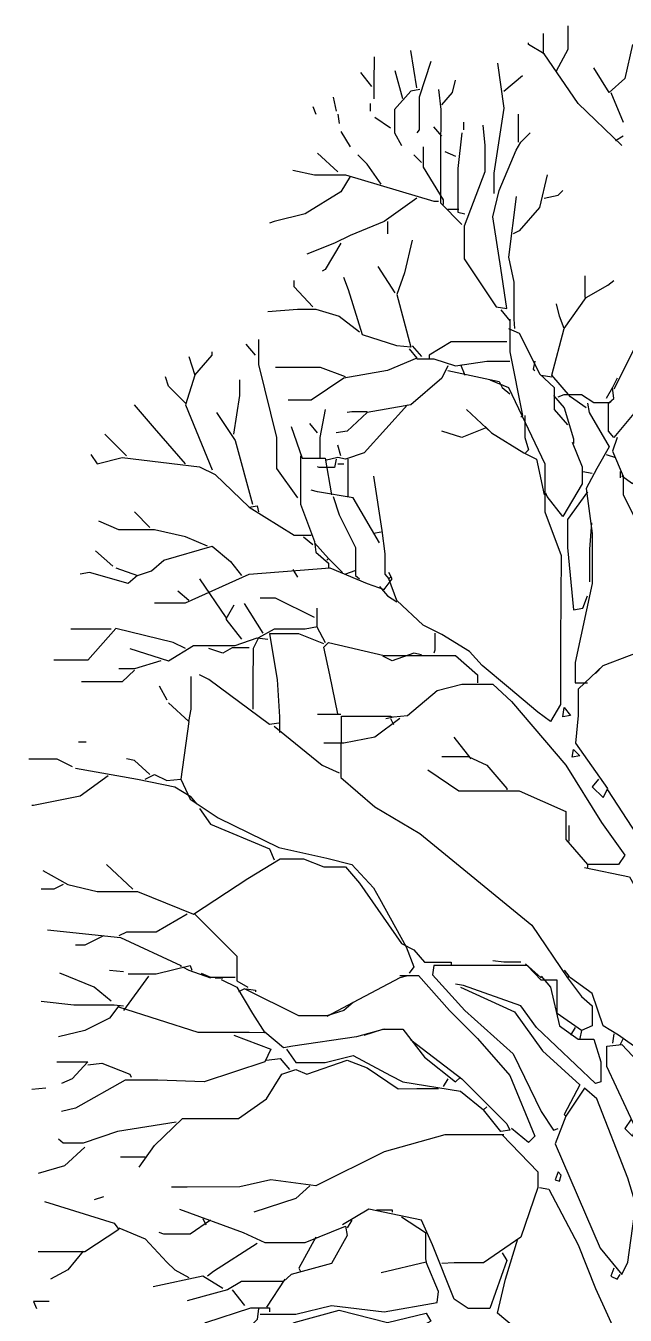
# Model space of a CAD drawing. Header units: metres. Extents: x -3.3 to 4.2, y -0.1 to 11.5.
# Drawn here: x -3.15 to 0.04, y 4.62 to 11.48 of the extents above; entities that cross this region are included whole.
import ezdxf

# ---------------------------------------------------------------- set-up
doc = ezdxf.new("R2010")
doc.units = ezdxf.units.M
doc.header["$LTSCALE"] = 0.2

msp = doc.modelspace()

# ---------------------------------------------------------------- linework, layer by layer
at = {"flags": 128}
for points in [[(-0.3264, 11.2398), (-0.2645, 11.3555), (-0.2645, 11.4795)], [(-0.3967, 11.3308), (-0.3967, 11.4382)], [(-1.0703, 11.1489), (-1.1033, 11.3473)], [(0.0207, 10.8431), (-0.2107, 11.0663), (-0.3926, 11.3308), (-0.4752, 11.3803), (-0.4752, 11.3886)], [(0.0785, 11.3803), (0.0372, 11.1985), (-0.0455, 11.1241), (-0.1281, 11.2564)], [(-1.2975, 11.3142), (-1.2996, 11.1737), (-1.2996, 11.0911)], [(-0.9959, 11.2894), (-1.0579, 11.0993), (-1.0579, 10.9258), (-1.0703, 10.9093)], [(-0.6405, 11.2812), (-0.6074, 11.0415), (-0.6612, 10.6944), (-0.6612, 10.5869)], [(-1.3099, 11.1572), (-1.3678, 11.2316)], [(-1.1447, 11.0911), (-1.186, 11.2398)], [(-0.938, 11.058), (-0.8802, 11.1241), (-0.8637, 11.1903)], [(-0.6074, 11.1324), (-0.5083, 11.215)], [(-1.0537, 11.1407), (-1.1033, 11.1324), (-1.1901, 11.0332), (-1.1901, 10.9093), (-1.1529, 10.8431)], [(-0.9546, 11.1407), (-0.9422, 11.0332), (-0.9442, 10.7936), (-0.9442, 10.5374), (-0.8306, 10.4216)], [(-0.0372, 11.1241), (0.0289, 10.9671)], [(-1.624, 11.0498), (-1.6075, 11.0084)], [(-1.5166, 11.0993), (-1.5, 11.025)], [(-1.3182, 11.0663), (-1.3182, 11.025)], [(-1.4918, 11.0084), (-1.4835, 10.9588)], [(-1.2108, 10.9341), (-1.2934, 10.9919)], [(-0.5289, 10.8597), (-0.5289, 11.0084)], [(-1.4752, 10.9175), (-1.4256, 10.8349)], [(-0.938, 10.8927), (-0.9793, 10.9423)], [(-0.8223, 10.9671), (-0.8223, 10.9258)], [(-0.719, 10.9506), (-0.7087, 10.8431), (-0.7087, 10.7026), (-0.8182, 10.4134), (-0.8182, 10.2398), (-0.6488, 9.9836), (-0.5909, 9.9754), (-0.624, 10.1902), (-0.6653, 10.463), (-0.6322, 10.6035), (-0.5413, 10.8183), (-0.5165, 10.8597), (-0.4669, 10.9093)], [(-0.8306, 10.9093), (-0.8513, 10.7192), (-0.8513, 10.4878), (-0.8141, 10.4795)], [(0.0289, 10.8927), (-0.0124, 10.8679)], [(-1.4918, 10.7026), (-1.5992, 10.8018)], [(-1.2603, 10.6365), (-1.3347, 10.744), (-1.3843, 10.7936)], [(-1.0455, 10.7522), (-1.0868, 10.7936)], [(-1.0372, 10.8349), (-1.0372, 10.7274), (-0.9298, 10.5539), (-0.9298, 10.5291)], [(-0.9215, 10.8101), (-0.8637, 10.7853)], [(-1.7314, 10.7109), (-1.6157, 10.6861), (-1.4504, 10.6861), (-0.9793, 10.5456), (-0.9546, 10.5456)], [(-1.4256, 10.6778), (-1.4752, 10.5952), (-1.6653, 10.4795), (-1.8306, 10.4382), (-1.8554, 10.4299)], [(-0.376, 10.6861), (-0.4174, 10.5126), (-0.5248, 10.3886), (-0.5579, 10.3721)], [(-0.5413, 10.5704), (-0.5826, 10.2481), (-0.5537, 10.1159), (-0.5537, 9.9175), (-0.5496, 9.8679)], [(-0.3926, 10.5621), (-0.3182, 10.5787), (-0.2934, 10.6035)], [(-1.0703, 10.5621), (-1.2438, 10.4382), (-1.4256, 10.3638), (-1.5083, 10.3225), (-1.6571, 10.2646)], [(-0.905, 10.5043), (-0.8471, 10.5043)], [(-1.2273, 10.4382), (-1.2273, 10.3721)], [(-1.4752, 10.3225), (-1.5579, 10.182), (-1.5744, 10.1737)], [(-1.095, 10.339), (-1.1364, 10.1654), (-1.1777, 10.0497), (-1.1033, 9.7687), (-1.1777, 9.777), (-1.3595, 9.8349), (-1.4339, 10.0745), (-1.4587, 10.1406)], [(-1.186, 10.058), (-1.2769, 10.1985)], [(-1.624, 9.9836), (-1.7232, 10.0911), (-1.7232, 10.1241)], [(-0.1694, 9.4464), (-0.2521, 9.5043), (-0.3512, 9.62), (-0.2851, 9.8679), (-0.1694, 10.0332), (-0.0537, 10.0993), (-0.0207, 10.1241)], [(-0.1735, 10.0332), (-0.1735, 10.1489)], [(-1.8637, 9.9588), (-1.7066, 9.9712), (-1.6075, 9.9712), (-1.4835, 9.934), (-1.3761, 9.8514)], [(-0.624, 9.9671), (-0.5744, 9.9092)], [(-0.2851, 9.8679), (-0.3099, 9.934), (-0.3264, 10.0002)], [(-0.5744, 9.9175), (-0.5744, 9.744), (-0.5083, 9.4051), (-0.5165, 9.3968)], [(-0.5826, 9.8679), (-0.5248, 9.8431), (-0.4339, 9.6613), (-0.4174, 9.6282), (-0.3389, 9.5539), (-0.3389, 9.4382), (-0.2686, 9.3555)], [(-2.2852, 9.7192), (-2.2521, 9.62), (-2.1612, 9.7274), (-2.1612, 9.744)], [(-1.9298, 9.7274), (-1.9794, 9.7853)], [(-1.9133, 9.8101), (-1.9133, 9.6778), (-1.8182, 9.2894), (-1.8182, 9.1241), (-1.7066, 8.9671)], [(-1.1116, 9.7605), (-1.0703, 9.7109), (-1.2273, 9.6448), (-1.4587, 9.6035), (-1.6323, 9.4877), (-1.7562, 9.4877)], [(-1.095, 9.777), (-1.0455, 9.7192)], [(-0.5909, 9.7977), (-0.8884, 9.7977), (-1.0041, 9.7274), (-1.0041, 9.7109)], [(0.3182, 9.7853), (0.1612, 9.6861), (0.0868, 9.7605), (-0.0207, 9.5456)], [(-1.0703, 9.7068), (-0.9793, 9.7068), (-0.8637, 9.6696), (-0.6984, 9.6944), (-0.5744, 9.6944)], [(-0.8388, 9.6778), (-0.8141, 9.62)], [(-0.4422, 9.6944), (-0.4504, 9.653), (-0.4422, 9.6448)], [(0.1612, 9.6861), (0.1033, 9.4382), (-0.0207, 9.2894), (-0.0496, 9.3225), (-0.0496, 9.4712), (-0.0372, 9.4795)], [(-2.3017, 9.4712), (-2.3926, 9.5621), (-2.4091, 9.6117)], [(-2.2521, 9.62), (-2.3017, 9.463), (-2.1612, 9.1158)], [(-1.4504, 9.6117), (-1.5827, 9.6613), (-1.8223, 9.6613)], [(-0.905, 9.6696), (-0.938, 9.6035), (-1.1033, 9.463), (-1.3347, 9.4216), (-1.4422, 9.3225), (-1.5, 9.3142)], [(-0.905, 9.6448), (-0.6322, 9.5869), (-0.6157, 9.5539), (-0.5744, 9.5208)], [(-0.4091, 9.62), (-0.3512, 9.6117)], [(-2.0455, 9.3059), (-2.0124, 9.5125), (-2.0124, 9.5952)], [(-0.6818, 9.5952), (-0.5826, 9.5539), (-0.3884, 9.1489), (-0.3884, 8.8927), (-0.3017, 8.6613), (-0.3058, 8.2067), (-0.3058, 7.8679), (-0.3595, 7.777), (-0.4256, 7.8266), (-0.5826, 7.9588), (-0.7231, 8.0745), (-0.7893, 8.1489), (-0.938, 8.2398), (-1.0372, 8.2894), (-1.1777, 8.4216), (-1.219, 8.5373), (-1.2108, 8.5456)], [(-0.3182, 9.5043), (-0.2851, 9.5167), (-0.1942, 9.5167), (-0.1281, 9.4754), (-0.0455, 9.4754), (-0.0207, 9.496), (-0.0289, 9.5539), (-0.062, 9.496)], [(-0.0041, 9.6035), (-0.0289, 9.5539)], [(-0.343, 9.5125), (-0.2851, 9.4464), (-0.2355, 9.2811), (-0.2355, 9.2563)], [(-0.1612, 9.4712), (-0.1529, 9.4216), (-0.0455, 9.2398), (-0.1116, 9.1241), (-0.1694, 9.0167), (-0.1364, 8.777), (-0.1364, 8.5125), (-0.2273, 8.091), (-0.2273, 7.9836), (-0.1612, 7.9836)], [(-2.3017, 9.1489), (-2.467, 9.339), (-2.5744, 9.463)], [(-2.1364, 9.4216), (-2.0372, 9.2729), (-1.9463, 8.934)], [(-1.5579, 9.4382), (-1.5868, 9.2894), (-1.5868, 9.182)], [(-1.1199, 9.463), (-1.3512, 9.2068), (-1.4504, 9.1737), (-1.4918, 9.182), (-1.5579, 9.1654)], [(-1.3347, 9.4258), (-1.4174, 9.4258), (-1.4422, 9.4216)], [(-0.8058, 9.4382), (-0.6736, 9.3142), (-0.5, 9.2068), (-0.4339, 9.1737), (-0.3926, 8.9836)], [(-0.4959, 9.4051), (-0.4959, 9.2894), (-0.4752, 9.2233), (-0.4917, 9.2068)], [(-1.7397, 9.3473), (-1.6818, 9.1778), (-1.5579, 9.1778), (-1.5248, 8.9836)], [(-1.5992, 9.3142), (-1.6405, 9.3638)], [(-0.7066, 9.339), (-0.8306, 9.2894), (-0.938, 9.3225)], [(-0.7066, 9.3473), (-0.6736, 9.3142)], [(-2.6157, 9.1902), (-2.7314, 9.3059)], [(-0.2438, 9.2646), (-0.1901, 9.1324), (-0.1901, 9.0415), (-0.2934, 8.8679), (-0.376, 8.9753), (-0.3843, 8.9919)], [(-0.0041, 9.2894), (-0.0289, 9.215), (0.0289, 9.0828), (0.0289, 8.9836), (0.0868, 8.8679)], [(-2.8058, 9.1985), (-2.7728, 9.1489), (-2.6405, 9.182), (-2.2273, 9.1324), (-2.1447, 9.091), (-1.9628, 8.9175), (-1.9215, 8.9258), (-1.9133, 8.8927)], [(-1.4752, 9.1902), (-1.4918, 9.2481)], [(-0.062, 9.1985), (-0.0124, 9.182)], [(-1.6901, 9.1902), (-1.6901, 8.934), (-1.6157, 8.7357), (-1.6075, 8.6778), (-1.5413, 8.62), (-1.5413, 8.5952)], [(-1.5, 9.1737), (-1.5083, 9.1282), (-1.5909, 9.1282), (-1.5992, 9.1324)], [(-1.4918, 9.1489), (-1.4587, 9.1489)], [(-1.438, 9.1737), (-1.438, 8.9753)], [(0.2273, 9.182), (0.1529, 9.1324), (0.0785, 9.0415), (0.0207, 9.0828)], [(-1.3017, 9.0828), (-1.2562, 8.7935), (-1.2417, 8.6696), (-1.2417, 8.5621), (-1.219, 8.5373)], [(-0.186, 9.1076), (-0.1364, 9.0993)], [(0.0124, 9.1076), (0.0124, 9.0745)], [(-1.2686, 8.7274), (-1.4091, 8.9671), (-1.5992, 9.0001), (-1.6323, 9.0084)], [(-0.1612, 9.0001), (-0.2686, 8.8514), (-0.2686, 8.7026), (-0.2355, 8.372), (-0.186, 8.3803), (-0.1612, 8.4464)], [(-1.5166, 8.9753), (-1.4835, 8.8762), (-1.3967, 8.7026), (-1.3967, 8.5539), (-1.3761, 8.5373)], [(-2.4918, 8.8101), (-2.5744, 8.8927)], [(-1.9628, 8.9175), (-1.7232, 8.7687), (-1.6323, 8.7687)], [(-2.186, 8.7109), (-2.3017, 8.7605), (-2.467, 8.7977), (-2.6571, 8.7977), (-2.7645, 8.8431)], [(-1.2603, 8.7853), (-1.3017, 8.777)], [(-0.1405, 8.8348), (-0.1508, 8.6943), (-0.1508, 8.5208)], [(-1.6736, 8.7605), (-1.624, 8.7191)], [(-1.6157, 8.7274), (-1.5413, 8.6448), (-1.5496, 8.6365)], [(-2.781, 8.6861), (-2.6901, 8.6034)], [(-2.6736, 8.5952), (-2.5579, 8.5539), (-2.4835, 8.5786), (-2.4174, 8.6365), (-2.1612, 8.7109), (-2.062, 8.6282), (-2.0042, 8.5539)], [(-2.467, 8.4092), (-2.3017, 8.4092), (-1.9628, 8.5621), (-1.5331, 8.5952), (-1.3347, 8.5125), (-1.2438, 8.4795), (-1.2025, 8.5373), (-1.219, 8.5704)], [(-1.7314, 8.5869), (-1.7066, 8.5456)], [(-1.5413, 8.6448), (-1.467, 8.5704)], [(-1.4009, 8.5786), (-1.4504, 8.5621)], [(-2.5579, 8.5539), (-2.6075, 8.5125), (-2.8141, 8.5704), (-2.8637, 8.5621)], [(-2.2273, 8.5373), (-2.0868, 8.3307)], [(-2.2852, 8.4216), (-2.343, 8.4712)], [(-1.2686, 8.496), (-1.2273, 8.4464), (-1.1777, 8.4134)], [(-2.0455, 8.3968), (-2.0868, 8.3224), (-2.0042, 8.215)], [(-1.8885, 8.2481), (-1.9876, 8.4051)], [(-1.6157, 8.3307), (-1.8223, 8.434), (-1.905, 8.434)], [(-1.6033, 8.3803), (-1.6033, 8.2811), (-1.5579, 8.1985)], [(-2.3017, 8.1654), (-2.3678, 8.1985), (-2.6736, 8.2729), (-2.8223, 8.1034), (-3.0042, 8.1034)], [(-2.6984, 8.2687), (-2.9133, 8.2687)], [(-1.5992, 8.2811), (-1.6653, 8.2687), (-1.8306, 8.2687), (-1.9133, 8.2233), (-1.9422, 8.1654), (-1.9442, 7.9836), (-1.9442, 7.8431)], [(-1.5661, 8.1902), (-1.6984, 8.2439), (-1.8554, 8.2439), (-1.8141, 8.0001), (-1.8017, 7.8018), (-1.8017, 7.7191)], [(-0.9752, 8.2481), (-0.9752, 8.1571), (-0.9793, 8.1406)], [(-2.5992, 8.1654), (-2.3926, 8.0993), (-2.2604, 8.1819), (-2.0372, 8.1819), (-1.9215, 8.2233), (-1.8637, 8.215)], [(-1.9628, 8.1695), (-2.0537, 8.1695), (-2.1033, 8.1406), (-2.1777, 8.1654)], [(-1.4918, 7.8183), (-1.5331, 8.0249), (-1.5661, 8.1737), (-1.5413, 8.1985), (-1.2438, 8.1282), (-0.8637, 8.1282), (-0.7479, 8.0249), (-0.7479, 7.9836)], [(-0.1033, 7.4712), (-0.1364, 7.4299), (-0.0785, 7.372), (-0.0537, 7.4216), (-0.2231, 7.6613), (-0.2087, 7.81), (-0.2087, 7.9505), (-0.0785, 8.0745), (0.2025, 8.1819), (0.2231, 8.1158), (0.2231, 7.6695), (0.2769, 7.4216), (0.3306, 7.2728), (0.3285, 7.0497), (0.3285, 6.9505), (0.2934, 6.8927), (0.1694, 7.0332), (0.1033, 7.1737), (-0.0537, 7.4133)], [(-2.4339, 8.0993), (-2.5744, 8.058), (-2.6571, 8.058)], [(-1.0455, 8.1324), (-1.0868, 8.1406), (-1.2025, 8.0993), (-1.2521, 8.1241)], [(-2.5744, 8.0497), (-2.6405, 7.9877), (-2.8554, 7.9877)], [(-0.0785, 8.0745), (-0.1198, 8.0332)], [(-2.4422, 7.9671), (-2.4009, 7.8927)], [(-2.3926, 7.8762), (-2.2852, 7.777), (-2.2728, 7.8431), (-2.2728, 8.0167)], [(-1.8058, 7.7687), (-1.8554, 7.7605), (-2.1777, 8.0001), (-2.2273, 8.0249)], [(-1.2356, 7.7935), (-1.1942, 7.8018), (-1.1199, 7.81), (-0.9628, 7.9423), (-0.8306, 7.9753), (-0.6653, 7.9753), (-0.5661, 7.8844), (-0.2769, 7.5456), (-0.0868, 7.2398), (0.0372, 7.0662), (0.0041, 7.0166), (-0.1612, 7.0166), (-0.1612, 7.0001)], [(-0.2851, 7.8514), (-0.2521, 7.81), (-0.2934, 7.8018), (-0.2851, 7.8514)], [(-2.2852, 7.777), (-2.3265, 7.4712), (-2.2769, 7.3637), (-2.1281, 7.2646), (-1.8058, 7.1075), (-1.5496, 7.0497), (-1.4174, 7.0166), (-1.3017, 6.8927), (-1.2686, 6.8348), (-1.1281, 6.5786), (-1.0868, 6.4712), (-1.1116, 6.4381)], [(-1.4752, 7.8142), (-1.5992, 7.8142)], [(-1.1612, 7.7935), (-1.2934, 7.6943), (-1.4587, 7.6613), (-1.5661, 7.6613)], [(-1.4711, 7.6613), (-1.4711, 7.8059), (-1.2108, 7.8059), (-1.2025, 7.8018)], [(-1.2108, 7.7935), (-1.1942, 7.7605)], [(-1.8306, 7.7522), (-1.5744, 7.5456), (-1.4835, 7.5042)], [(-0.781, 7.5786), (-0.8719, 7.6943)], [(-2.8719, 7.6695), (-2.8306, 7.6695)], [(-1.4752, 7.6613), (-1.4752, 7.4795), (-1.2934, 7.3224), (-1.0537, 7.1819), (-0.4587, 6.6943), (-0.2686, 6.4133), (-0.1942, 6.3141), (-0.1364, 6.2646), (-0.1364, 6.1571), (-0.1942, 6.1323), (-0.3223, 6.2232), (-0.3223, 6.4009), (-0.4091, 6.4009), (-0.4835, 6.4794), (-0.9793, 6.4794), (-0.9876, 6.4299), (-0.8141, 6.2398), (-0.5579, 6.0084), (-0.4091, 5.7026), (-0.343, 5.6034), (-0.3182, 5.6117)], [(-0.2355, 7.6282), (-0.2025, 7.5952), (-0.2438, 7.5869), (-0.2355, 7.6282)], [(-3.1364, 7.5786), (-2.9876, 7.5786), (-2.905, 7.5373)], [(-2.4918, 7.496), (-2.5744, 7.5704), (-2.6157, 7.5786)], [(-0.938, 7.591), (-0.7975, 7.591), (-0.6984, 7.5456), (-0.5909, 7.4216), (-0.5909, 7.4133)], [(-2.7149, 7.4877), (-2.8637, 7.3803), (-3.1116, 7.3307), (-3.1199, 7.3307)], [(-2.8885, 7.529), (-2.5579, 7.4712), (-2.3595, 7.4299), (-2.2769, 7.3803), (-2.2438, 7.339)], [(-2.5166, 7.4712), (-2.467, 7.496), (-2.4009, 7.4629), (-2.3265, 7.4712)], [(-1.0124, 7.5208), (-0.8471, 7.4092), (-0.5248, 7.4092), (-0.2769, 7.2976), (-0.2769, 7.1489), (-0.1612, 7.0166)], [(-2.2273, 7.3142), (-2.1695, 7.2315), (-1.8554, 7.0993), (-1.8306, 7.0414)], [(-0.2603, 7.2233), (-0.2603, 7.1406)], [(-3.062, 6.9836), (-2.9298, 6.9092), (-2.7728, 6.872), (-2.5579, 6.872), (-2.2604, 6.7522), (-1.9711, 6.9423), (-1.7975, 7.0456), (-1.6736, 7.0456), (-1.5661, 7.0042), (-1.4504, 7.0042), (-1.3761, 6.9175), (-1.1529, 6.5951), (-1.0868, 6.5621), (-1.0289, 6.496), (-0.8884, 6.496), (-0.8884, 6.4794)], [(-2.5827, 6.8844), (-2.7232, 7.0166)], [(-0.1777, 7.0001), (0.062, 6.9505), (0.2025, 6.7026), (0.2521, 6.5703), (0.1612, 6.0414), (0.1198, 6.0249), (0.0041, 6.1075), (-0.0785, 6.1571), (-0.1364, 6.3307), (-0.2521, 6.4133), (-0.2603, 6.4216)], [(-2.9546, 6.9092), (-3.0042, 6.8844), (-3.0703, 6.8844)], [(-2.2934, 6.7522), (-2.4587, 6.6571), (-2.6157, 6.6571), (-2.6571, 6.6365)], [(-2.2521, 6.7522), (-2.029, 6.529), (-2.029, 6.3968), (-1.9711, 6.3637)], [(-3.0372, 6.6695), (-2.6488, 6.6282), (-2.3265, 6.4794), (-2.3265, 6.4712)], [(-2.7397, 6.6365), (-2.8389, 6.5869), (-2.8885, 6.5869)], [(-2.7066, 6.4546), (-2.6323, 6.4464)], [(-2.6075, 6.434), (-2.4587, 6.434), (-2.2769, 6.4794), (-2.2686, 6.4546)], [(-2.3182, 6.4712), (-2.2852, 6.4546), (-2.1695, 6.4133)], [(-0.5165, 6.496), (-0.6074, 6.496), (-0.6653, 6.5042)], [(-0.4917, 6.4877), (-0.4091, 6.4133)], [(-0.2851, 6.4546), (-0.2603, 6.4216), (-0.2686, 6.4133)], [(-2.6984, 6.2894), (-2.7893, 6.3637), (-2.9711, 6.4381)], [(-2.1116, 6.4051), (-2.029, 6.3637), (-1.9463, 6.2232), (-1.8802, 6.1199), (-1.9628, 6.122), (-2.2356, 6.122), (-2.6571, 6.2563)], [(-2.5, 6.4216), (-2.6323, 6.2398)], [(-2.219, 6.4381), (-2.1695, 6.4175), (-2.0372, 6.4175)], [(-2.1447, 6.4133), (-2.1033, 6.4133)], [(-1.1281, 6.4216), (-1.1612, 6.4133), (-1.4091, 6.2811), (-1.5496, 6.2067)], [(-1.1612, 6.4257), (-1.062, 6.4257), (-0.8967, 6.2398), (-0.7479, 6.091), (-0.5744, 5.8927), (-0.4422, 5.5703), (-0.4752, 5.5373), (-0.5661, 5.6117)], [(-0.4091, 6.4216), (-0.3595, 6.3637), (-0.3099, 6.1571), (-0.2107, 6.0869), (-0.1281, 6.0869), (-0.0909, 5.967), (-0.0909, 5.8596), (-0.1198, 5.8513), (-0.4339, 6.1489), (-0.5165, 6.2646), (-0.8223, 6.372), (-0.8637, 6.3803)], [(-1.4091, 6.2811), (-1.4587, 6.2398), (-1.5496, 6.2108), (-1.6984, 6.2108), (-1.9876, 6.3555), (-2.0207, 6.3389)], [(-1.9794, 6.3555), (-1.9298, 6.3472), (-1.9298, 6.3389)], [(-0.8388, 6.3637), (-0.5496, 6.2315), (-0.4008, 6.0249), (-0.2025, 5.8431), (-0.2851, 5.686), (-0.2769, 5.6778)], [(-3.0703, 6.2894), (-2.8967, 6.2687), (-2.6819, 6.2687), (-2.6323, 6.2646)], [(-2.6571, 6.2646), (-2.7066, 6.1984), (-2.8389, 6.1323), (-2.9794, 6.0993)], [(-2.0455, 6.1075), (-1.8471, 6.0331), (-1.8802, 5.967), (-2.2025, 5.8596), (-2.4504, 5.8679), (-2.624, 5.8679), (-2.8885, 5.7191), (-2.9628, 5.7026)], [(-1.2438, 6.1406), (-1.3926, 6.0993), (-1.7314, 6.0497), (-1.781, 6.0414), (-1.8802, 6.1241)], [(-1.3512, 6.1075), (-1.2521, 6.1406), (-1.1447, 6.1406), (-1.0289, 5.9918), (-0.8637, 5.8596), (-0.8388, 5.8844)], [(-0.2273, 6.1489), (-0.2521, 6.1075)], [(-0.1942, 6.1323), (-0.2025, 6.091)], [(-0.0207, 6.1158), (-0.0289, 6.0662)], [(-1.1033, 6.0827), (-0.8306, 5.8761), (-0.5909, 5.6365), (-0.5744, 5.6034), (-0.624, 5.5951), (-0.7149, 5.7108), (-0.6984, 5.7274)], [(0.0702, 5.6612), (0.0372, 5.6117), (0.0785, 5.5703), (0.095, 5.6117), (-0.0579, 5.9422), (-0.0579, 6.0497), (0.0207, 6.0579), (0.1612, 5.9092), (0.1198, 5.6447), (0.095, 5.6282)], [(0.0289, 6.091), (0.0124, 6.0579)], [(-2.5496, 5.405), (-2.467, 5.5207), (-2.3182, 5.6654), (-2.0207, 5.6654), (-1.8719, 5.7687), (-1.7893, 5.9009), (-1.7149, 5.9257), (-1.6571, 5.9009), (-1.4422, 5.9753), (-1.3347, 5.934), (-1.1694, 5.8224), (-1.0703, 5.8245), (-0.9546, 5.8245)], [(-1.8719, 5.9753), (-1.7975, 5.9836), (-1.748, 5.9257)], [(-1.7645, 6.0331), (-1.7149, 5.9629), (-1.5579, 5.9629), (-1.4091, 6.0001), (-1.2108, 5.8927), (-1.1447, 5.8596), (-0.8388, 5.81), (-0.7149, 5.7108)], [(-2.9876, 5.967), (-2.8223, 5.967), (-2.905, 5.8761), (-2.9628, 5.8513)], [(-2.8223, 5.9505), (-2.748, 5.9588), (-2.5992, 5.9009), (-2.5909, 5.8844)], [(-0.905, 5.8761), (-0.9298, 5.8348)], [(-3.0455, 5.8265), (-3.1199, 5.8183)], [(-0.2769, 5.6778), (-0.3347, 5.529), (-0.095, 4.9753), (0.0207, 4.8348), (0.0537, 4.9009), (0.095, 5.2067), (0.0537, 5.3472), (-0.1116, 5.7687), (-0.1777, 5.8265), (-0.2769, 5.6778)], [(-2.3513, 5.6447), (-2.6653, 5.5951), (-2.8472, 5.5331), (-2.9546, 5.5331), (-2.9794, 5.5538)], [(-0.6074, 5.5786), (-0.9215, 5.5786), (-1.2438, 5.4877), (-1.6075, 5.3059), (-1.8471, 5.3389), (-2.0124, 5.3017), (-2.2934, 5.2997), (-2.3761, 5.2997)], [(-0.6157, 5.5786), (-0.4256, 5.3802), (-0.4256, 5.2976), (-0.5165, 5.0331), (-0.7149, 4.8968), (-0.8719, 4.8968), (-0.938, 4.8926)], [(-2.8389, 5.5125), (-2.9463, 5.4133), (-3.0868, 5.372)], [(-2.5166, 5.4588), (-2.6488, 5.4588)], [(-0.3182, 5.3802), (-0.3347, 5.3389), (-0.3099, 5.3307), (-0.3017, 5.3637), (-0.3182, 5.3802)], [(-1.6405, 5.3059), (-1.7149, 5.2398), (-1.938, 5.1654)], [(-0.4174, 5.2976), (-0.3678, 5.2893), (-0.2107, 4.9918), (-0.1198, 4.7604), (0.0083, 4.4794), (0.0083, 4.2232), (0.0372, 4.1571), (-0.0041, 4.1323), (-0.1777, 4.3389), (-0.5413, 4.5455), (-0.6405, 4.6282), (-0.5992, 4.81), (-0.5331, 5.0249)], [(-3.0538, 5.2232), (-2.6819, 5.1075), (-2.6571, 5.0745), (-2.8389, 4.9546), (-3.0868, 4.9546)], [(-2.7397, 5.248), (-2.7893, 5.2315)], [(-2.3347, 5.1819), (-1.9959, 5.0579), (-1.8802, 5.0042), (-1.6653, 5.0042), (-1.4504, 5.091), (-1.4422, 5.0414), (-1.5248, 4.8926), (-1.7397, 4.8348), (-1.781, 4.7976), (-2.0042, 4.7976), (-2.0785, 4.7521), (-2.1447, 4.7356), (-2.2934, 4.6943)], [(-0.6157, 4.9505), (-0.5909, 4.9092), (-0.6818, 4.653), (-0.7975, 4.653), (-0.8719, 4.7026), (-0.9876, 4.9918), (-1.0455, 5.124), (-1.3265, 5.1819), (-1.467, 5.0993)], [(-1.2851, 5.1778), (-1.2025, 5.1778), (-1.2025, 5.1654)], [(-2.6571, 5.0827), (-2.5166, 5.0249), (-2.4009, 4.9009), (-2.3595, 4.8596), (-2.2852, 4.8183)], [(-2.1695, 5.124), (-2.2769, 5.0497), (-2.4174, 5.0497), (-2.4422, 5.0579)], [(-2.2108, 5.1323), (-2.1942, 5.0993)], [(-1.4174, 5.124), (-1.4422, 5.0827)], [(-1.1529, 5.1406), (-1.0248, 5.0579), (-1.0248, 4.9174), (-1.0207, 4.9009)], [(-1.6075, 5.0331), (-1.6984, 4.8678), (-1.6901, 4.8513)], [(-2.8472, 4.9588), (-2.9298, 4.8596), (-3.0207, 4.81)], [(-1.9215, 5.0001), (-2.1529, 4.8513), (-2.186, 4.8265)], [(-1.905, 4.624), (-1.7149, 4.624), (-1.5248, 4.6695), (-1.2438, 4.6364), (-0.9628, 4.686), (-0.9546, 4.7439), (-1.0207, 4.9009), (-1.2603, 4.843)], [(-2.1033, 4.7604), (-2.2108, 4.8265), (-2.4752, 4.7687)], [(-1.7728, 4.81), (-1.8719, 4.6612)], [(-0.0207, 4.8678), (-0.0372, 4.8265), (-0.0041, 4.81), (0.0124, 4.8348)], [(-2.0537, 4.7521), (-1.9876, 4.6695)], [(-3.029, 4.6902), (-3.1116, 4.6902), (-3.0951, 4.653)], [(-3.1529, 3.9505), (-2.8719, 3.9918), (-2.5909, 4.1406), (-2.5, 4.3472), (-2.3099, 4.4298), (-2.1942, 4.5786), (-1.9546, 4.6571), (-1.8554, 4.6571), (-1.8554, 4.6364)], [(-2.4835, 3.9835), (-2.0537, 4.372), (-1.8389, 4.4959), (-1.7232, 4.5786), (-1.4835, 4.6447), (-1.2273, 4.5786), (-1.0207, 4.6282), (-0.9959, 4.5868), (-1.343, 4.3968), (-1.4587, 4.3389), (-1.5827, 4.2563), (-1.7562, 4.1736), (-1.7562, 4.1654)], [(-1.9133, 4.653), (-1.9215, 4.5951), (-2.0042, 4.5125), (-2.1199, 4.4794)]]:
    msp.add_lwpolyline(points, dxfattribs=at)

doc.saveas('drawing.dxf')
